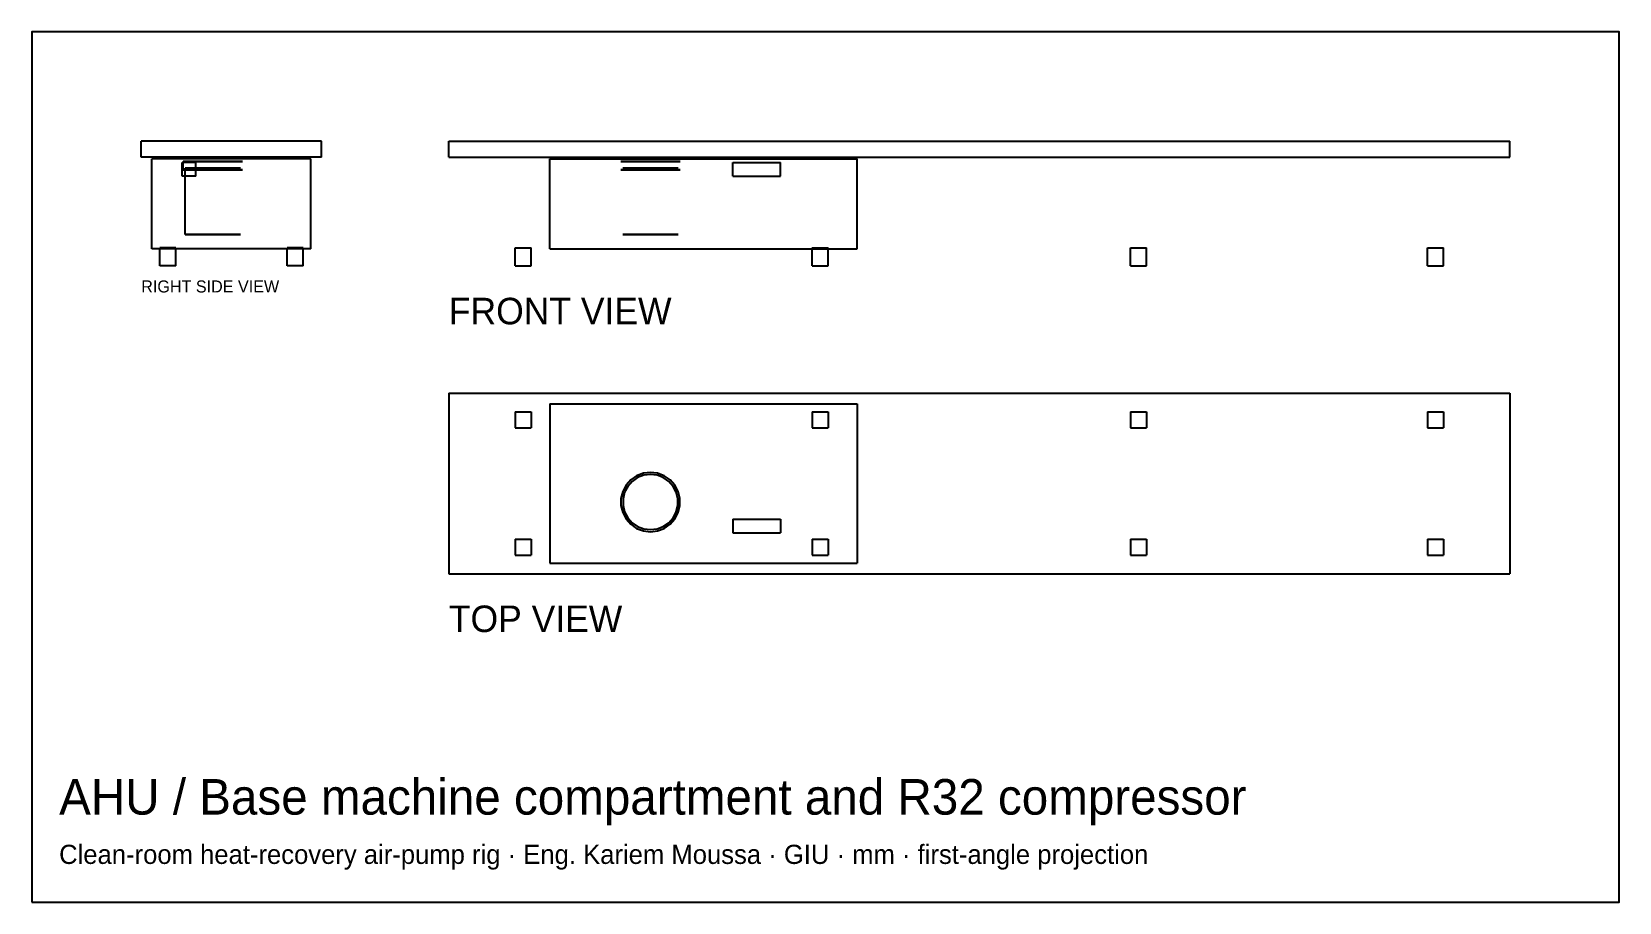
# Model space of a CAD drawing. Header units: millimetres. Extents: x -404 to -75, y -127 to 54.
import ezdxf

# ---------------------------------------------------------------- set-up
doc = ezdxf.new("R2010")
doc.units = ezdxf.units.MM
for name, color, linetype in [('BORDER', 7, 'Continuous'), ('HIDDEN', 8, 'Continuous'), ('TEXT', 5, 'Continuous'), ('VISIBLE', 7, 'Continuous')]:
    doc.layers.add(name, color=color, linetype=linetype)

msp = doc.modelspace()

# ---------------------------------------------------------------- linework, layer by layer
at = {"layer": 'BORDER'}
msp.add_lwpolyline([(-403.9, -126.88), (-74.7, -126.88), (-74.7, 53.58), (-403.9, 53.58)], close=True, dxfattribs=at)
at = {"layer": 'HIDDEN'}
for points in [[(-343.8, 30.88), (-381.2, 30.88)], [(-381.2, 27.58), (-381.2, 30.88)], [(-343.8, 27.58), (-343.8, 30.88)], [(-317.4, 30.88), (-97.4, 30.88)], [(-317.4, 27.58), (-317.4, 30.88)], [(-97.4, 27.58), (-97.4, 30.88)], [(-343.8, 27.58), (-381.2, 27.58)], [(-346, 27.25), (-379, 27.25)], [(-379, 8.55), (-379, 27.25)], [(-369.87, 26.48), (-372.73, 26.48)], [(-372.73, 23.62), (-372.73, 26.48)], [(-369.87, 26.48), (-372.73, 26.48)], [(-372.73, 23.62), (-372.73, 26.48)], [(-372.51, 24.94), (-372.51, 26.7)], [(-372.33, 26.7), (-372.51, 26.7)], [(-372.51, 26.7), (-372.33, 26.7)], [(-371.8, 26.7), (-372.33, 26.7)], [(-372.33, 26.7), (-371.8, 26.7)], [(-370.96, 26.7), (-371.8, 26.7)], [(-371.8, 26.7), (-370.96, 26.7)], [(-369.85, 26.7), (-370.96, 26.7)], [(-370.96, 26.7), (-369.85, 26.7)], [(-369.87, 23.62), (-369.87, 26.48)], [(-369.87, 23.62), (-369.87, 26.48)], [(-368.53, 26.7), (-369.85, 26.7)], [(-369.85, 26.7), (-368.53, 26.7)], [(-367.09, 26.7), (-368.53, 26.7)], [(-368.53, 26.7), (-367.09, 26.7)], [(-365.61, 26.7), (-367.09, 26.7)], [(-367.09, 26.7), (-365.61, 26.7)], [(-364.17, 26.7), (-365.61, 26.7)], [(-365.61, 26.7), (-364.17, 26.7)], [(-362.85, 26.7), (-364.17, 26.7)], [(-364.17, 26.7), (-362.85, 26.7)], [(-361.74, 26.7), (-362.85, 26.7)], [(-362.85, 26.7), (-361.74, 26.7)], [(-360.9, 26.7), (-361.74, 26.7)], [(-361.74, 26.7), (-360.9, 26.7)], [(-360.37, 26.7), (-360.9, 26.7)], [(-360.9, 26.7), (-360.37, 26.7)], [(-360.19, 26.7), (-360.37, 26.7)], [(-360.37, 26.7), (-360.19, 26.7)], [(-346, 8.55), (-346, 27.25)], [(-317.4, 27.58), (-97.4, 27.58)], [(-296.5, 27.25), (-232.7, 27.25)], [(-296.5, 8.55), (-296.5, 27.25)], [(-281.76, 26.7), (-281.72, 26.7)], [(-281.72, 26.7), (-281.76, 26.7)], [(-281.72, 26.7), (-281.36, 26.7)], [(-281.36, 26.7), (-281.72, 26.7)], [(-281.36, 26.7), (-280.67, 26.7)], [(-280.67, 26.7), (-281.36, 26.7)], [(-280.67, 26.7), (-279.68, 26.7)], [(-279.68, 26.7), (-280.67, 26.7)], [(-279.68, 26.7), (-278.46, 26.7)], [(-278.46, 26.7), (-279.68, 26.7)], [(-278.46, 26.7), (-277.07, 26.7)], [(-277.07, 26.7), (-278.46, 26.7)], [(-277.07, 26.7), (-275.6, 26.7)], [(-275.6, 26.7), (-277.07, 26.7)], [(-274.13, 26.7), (-275.6, 26.7)], [(-275.6, 26.7), (-274.13, 26.7)], [(-272.74, 26.7), (-274.13, 26.7)], [(-274.13, 26.7), (-272.74, 26.7)], [(-271.52, 26.7), (-272.74, 26.7)], [(-272.74, 26.7), (-271.52, 26.7)], [(-270.53, 26.7), (-271.52, 26.7)], [(-271.52, 26.7), (-270.53, 26.7)], [(-269.84, 26.7), (-270.53, 26.7)], [(-270.53, 26.7), (-269.84, 26.7)], [(-269.48, 26.7), (-269.84, 26.7)], [(-269.84, 26.7), (-269.48, 26.7)], [(-269.44, 26.7), (-269.48, 26.7)], [(-269.48, 26.7), (-269.44, 26.7)], [(-258.55, 26.48), (-248.65, 26.48)], [(-258.55, 26.48), (-248.65, 26.48)], [(-258.55, 23.62), (-258.55, 26.48)], [(-258.55, 23.62), (-258.55, 26.48)], [(-248.65, 23.62), (-248.65, 26.48)], [(-248.65, 23.62), (-248.65, 26.48)], [(-232.7, 8.55), (-232.7, 27.25)], [(-369.87, 23.62), (-372.73, 23.62)], [(-369.87, 23.62), (-372.73, 23.62)], [(-372.33, 24.94), (-372.51, 24.94)], [(-372.51, 24.94), (-372.33, 24.94)], [(-371.8, 24.94), (-372.33, 24.94)], [(-372.33, 24.94), (-371.8, 24.94)], [(-372.07, 11.57), (-372.07, 25.32)], [(-371.9, 25.32), (-372.07, 25.32)], [(-372.07, 25.32), (-371.9, 25.32)], [(-371.41, 25.32), (-371.9, 25.32)], [(-371.9, 25.32), (-371.41, 25.32)], [(-370.96, 24.94), (-371.8, 24.94)], [(-371.8, 24.94), (-370.96, 24.94)], [(-370.63, 25.32), (-371.41, 25.32)], [(-371.41, 25.32), (-370.63, 25.32)], [(-369.85, 24.94), (-370.96, 24.94)], [(-370.96, 24.94), (-369.85, 24.94)], [(-369.6, 25.32), (-370.63, 25.32)], [(-370.63, 25.32), (-369.6, 25.32)], [(-368.53, 24.94), (-369.85, 24.94)], [(-369.85, 24.94), (-368.53, 24.94)], [(-368.38, 25.32), (-369.6, 25.32)], [(-369.6, 25.32), (-368.38, 25.32)], [(-367.09, 24.94), (-368.53, 24.94)], [(-368.53, 24.94), (-367.09, 24.94)], [(-367.04, 25.32), (-368.38, 25.32)], [(-368.38, 25.32), (-367.04, 25.32)], [(-365.61, 24.94), (-367.09, 24.94)], [(-367.09, 24.94), (-365.61, 24.94)], [(-365.66, 25.32), (-367.04, 25.32)], [(-367.04, 25.32), (-365.66, 25.32)], [(-364.32, 25.32), (-365.66, 25.32)], [(-365.66, 25.32), (-364.32, 25.32)], [(-364.17, 24.94), (-365.61, 24.94)], [(-365.61, 24.94), (-364.17, 24.94)], [(-363.1, 25.32), (-364.32, 25.32)], [(-364.32, 25.32), (-363.1, 25.32)], [(-362.85, 24.94), (-364.17, 24.94)], [(-364.17, 24.94), (-362.85, 24.94)], [(-362.07, 25.32), (-363.1, 25.32)], [(-363.1, 25.32), (-362.07, 25.32)], [(-361.74, 24.94), (-362.85, 24.94)], [(-362.85, 24.94), (-361.74, 24.94)], [(-361.29, 25.32), (-362.07, 25.32)], [(-362.07, 25.32), (-361.29, 25.32)], [(-360.9, 24.94), (-361.74, 24.94)], [(-361.74, 24.94), (-360.9, 24.94)], [(-360.8, 25.32), (-361.29, 25.32)], [(-361.29, 25.32), (-360.8, 25.32)], [(-360.37, 24.94), (-360.9, 24.94)], [(-360.9, 24.94), (-360.37, 24.94)], [(-360.63, 25.32), (-360.8, 25.32)], [(-360.8, 25.32), (-360.63, 25.32)], [(-360.19, 24.94), (-360.37, 24.94)], [(-360.37, 24.94), (-360.19, 24.94)], [(-281.76, 24.94), (-281.72, 24.94)], [(-281.72, 24.94), (-281.76, 24.94)], [(-281.72, 24.94), (-281.36, 24.94)], [(-281.36, 24.94), (-281.72, 24.94)], [(-281.36, 24.94), (-280.67, 24.94)], [(-280.67, 24.94), (-281.36, 24.94)], [(-281.32, 25.32), (-281.28, 25.32)], [(-281.28, 25.32), (-281.32, 25.32)], [(-281.28, 25.32), (-280.95, 25.32)], [(-280.95, 25.32), (-281.28, 25.32)], [(-280.95, 25.32), (-280.31, 25.32)], [(-280.31, 25.32), (-280.95, 25.32)], [(-280.67, 24.94), (-279.68, 24.94)], [(-279.68, 24.94), (-280.67, 24.94)], [(-280.31, 25.32), (-279.39, 25.32)], [(-279.39, 25.32), (-280.31, 25.32)], [(-279.68, 24.94), (-278.46, 24.94)], [(-278.46, 24.94), (-279.68, 24.94)], [(-279.39, 25.32), (-278.26, 25.32)], [(-278.26, 25.32), (-279.39, 25.32)], [(-278.46, 24.94), (-277.07, 24.94)], [(-277.07, 24.94), (-278.46, 24.94)], [(-278.26, 25.32), (-276.97, 25.32)], [(-276.97, 25.32), (-278.26, 25.32)], [(-277.07, 24.94), (-275.6, 24.94)], [(-275.6, 24.94), (-277.07, 24.94)], [(-276.97, 25.32), (-275.6, 25.32)], [(-275.6, 25.32), (-276.97, 25.32)], [(-274.23, 25.32), (-275.6, 25.32)], [(-275.6, 25.32), (-274.23, 25.32)], [(-274.13, 24.94), (-275.6, 24.94)], [(-275.6, 24.94), (-274.13, 24.94)], [(-272.94, 25.32), (-274.23, 25.32)], [(-274.23, 25.32), (-272.94, 25.32)], [(-272.74, 24.94), (-274.13, 24.94)], [(-274.13, 24.94), (-272.74, 24.94)], [(-271.81, 25.32), (-272.94, 25.32)], [(-272.94, 25.32), (-271.81, 25.32)], [(-271.52, 24.94), (-272.74, 24.94)], [(-272.74, 24.94), (-271.52, 24.94)], [(-270.89, 25.32), (-271.81, 25.32)], [(-271.81, 25.32), (-270.89, 25.32)], [(-270.53, 24.94), (-271.52, 24.94)], [(-271.52, 24.94), (-270.53, 24.94)], [(-270.25, 25.32), (-270.89, 25.32)], [(-270.89, 25.32), (-270.25, 25.32)], [(-269.84, 24.94), (-270.53, 24.94)], [(-270.53, 24.94), (-269.84, 24.94)], [(-269.92, 25.32), (-270.25, 25.32)], [(-270.25, 25.32), (-269.92, 25.32)], [(-269.88, 25.32), (-269.92, 25.32)], [(-269.92, 25.32), (-269.88, 25.32)], [(-269.48, 24.94), (-269.84, 24.94)], [(-269.84, 24.94), (-269.48, 24.94)], [(-269.44, 24.94), (-269.48, 24.94)], [(-269.48, 24.94), (-269.44, 24.94)], [(-258.55, 23.62), (-248.65, 23.62)], [(-258.55, 23.62), (-248.65, 23.62)], [(-371.9, 11.57), (-372.07, 11.57)], [(-372.07, 11.57), (-371.9, 11.57)], [(-371.41, 11.57), (-371.9, 11.57)], [(-371.9, 11.57), (-371.41, 11.57)], [(-370.63, 11.57), (-371.41, 11.57)], [(-371.41, 11.57), (-370.63, 11.57)], [(-369.6, 11.57), (-370.63, 11.57)], [(-370.63, 11.57), (-369.6, 11.57)], [(-368.38, 11.57), (-369.6, 11.57)], [(-369.6, 11.57), (-368.38, 11.57)], [(-367.04, 11.57), (-368.38, 11.57)], [(-368.38, 11.57), (-367.04, 11.57)], [(-365.66, 11.57), (-367.04, 11.57)], [(-367.04, 11.57), (-365.66, 11.57)], [(-364.32, 11.57), (-365.66, 11.57)], [(-365.66, 11.57), (-364.32, 11.57)], [(-363.1, 11.57), (-364.32, 11.57)], [(-364.32, 11.57), (-363.1, 11.57)], [(-362.07, 11.57), (-363.1, 11.57)], [(-363.1, 11.57), (-362.07, 11.57)], [(-361.29, 11.57), (-362.07, 11.57)], [(-362.07, 11.57), (-361.29, 11.57)], [(-360.8, 11.57), (-361.29, 11.57)], [(-361.29, 11.57), (-360.8, 11.57)], [(-360.63, 11.57), (-360.8, 11.57)], [(-360.8, 11.57), (-360.63, 11.57)], [(-281.32, 11.57), (-281.28, 11.57)], [(-281.28, 11.57), (-281.32, 11.57)], [(-281.28, 11.57), (-280.95, 11.57)], [(-280.95, 11.57), (-281.28, 11.57)], [(-280.95, 11.57), (-280.31, 11.57)], [(-280.31, 11.57), (-280.95, 11.57)], [(-280.31, 11.57), (-279.39, 11.57)], [(-279.39, 11.57), (-280.31, 11.57)], [(-279.39, 11.57), (-278.26, 11.57)], [(-278.26, 11.57), (-279.39, 11.57)], [(-278.26, 11.57), (-276.97, 11.57)], [(-276.97, 11.57), (-278.26, 11.57)], [(-276.97, 11.57), (-275.6, 11.57)], [(-275.6, 11.57), (-276.97, 11.57)], [(-274.23, 11.57), (-275.6, 11.57)], [(-275.6, 11.57), (-274.23, 11.57)], [(-272.94, 11.57), (-274.23, 11.57)], [(-274.23, 11.57), (-272.94, 11.57)], [(-271.81, 11.57), (-272.94, 11.57)], [(-272.94, 11.57), (-271.81, 11.57)], [(-270.89, 11.57), (-271.81, 11.57)], [(-271.81, 11.57), (-270.89, 11.57)], [(-270.25, 11.57), (-270.89, 11.57)], [(-270.89, 11.57), (-270.25, 11.57)], [(-269.92, 11.57), (-270.25, 11.57)], [(-270.25, 11.57), (-269.92, 11.57)], [(-269.88, 11.57), (-269.92, 11.57)], [(-269.92, 11.57), (-269.88, 11.57)], [(-346, 8.55), (-379, 8.55)], [(-374.05, 8.77), (-377.35, 8.77)], [(-377.35, 5.03), (-377.35, 8.77)], [(-374.05, 8.77), (-377.35, 8.77)], [(-377.35, 5.03), (-377.35, 8.77)], [(-374.05, 8.77), (-377.35, 8.77)], [(-377.35, 5.03), (-377.35, 8.77)], [(-374.05, 8.77), (-377.35, 8.77)], [(-377.35, 5.03), (-377.35, 8.77)], [(-374.05, 8.77), (-377.35, 8.77)], [(-377.35, 5.03), (-377.35, 8.77)], [(-374.05, 8.77), (-377.35, 8.77)], [(-377.35, 5.03), (-377.35, 8.77)], [(-374.05, 8.77), (-377.35, 8.77)], [(-377.35, 5.03), (-377.35, 8.77)], [(-374.05, 8.55), (-377.35, 8.55)], [(-374.05, 5.03), (-374.05, 8.77)], [(-374.05, 5.03), (-374.05, 8.77)], [(-374.05, 5.03), (-374.05, 8.77)], [(-374.05, 5.03), (-374.05, 8.77)], [(-374.05, 5.03), (-374.05, 8.77)], [(-374.05, 5.03), (-374.05, 8.77)], [(-374.05, 5.03), (-374.05, 8.77)], [(-347.65, 8.77), (-350.95, 8.77)], [(-350.95, 5.03), (-350.95, 8.77)], [(-347.65, 8.77), (-350.95, 8.77)], [(-350.95, 5.03), (-350.95, 8.77)], [(-347.65, 8.77), (-350.95, 8.77)], [(-350.95, 5.03), (-350.95, 8.77)], [(-347.65, 8.77), (-350.95, 8.77)], [(-350.95, 5.03), (-350.95, 8.77)], [(-347.65, 8.77), (-350.95, 8.77)], [(-350.95, 5.03), (-350.95, 8.77)], [(-347.65, 8.77), (-350.95, 8.77)], [(-350.95, 5.03), (-350.95, 8.77)], [(-347.65, 8.77), (-350.95, 8.77)], [(-350.95, 5.03), (-350.95, 8.77)], [(-347.65, 8.55), (-350.95, 8.55)], [(-347.65, 5.03), (-347.65, 8.77)], [(-347.65, 5.03), (-347.65, 8.77)], [(-347.65, 5.03), (-347.65, 8.77)], [(-347.65, 5.03), (-347.65, 8.77)], [(-347.65, 5.03), (-347.65, 8.77)], [(-347.65, 5.03), (-347.65, 8.77)], [(-347.65, 5.03), (-347.65, 8.77)], [(-303.65, 8.77), (-300.35, 8.77)], [(-303.65, 8.77), (-300.35, 8.77)], [(-303.65, 5.03), (-303.65, 8.77)], [(-303.65, 5.03), (-303.65, 8.77)], [(-303.65, 8.77), (-300.35, 8.77)], [(-303.65, 5.03), (-303.65, 8.77)], [(-300.35, 5.03), (-300.35, 8.77)], [(-300.35, 5.03), (-300.35, 8.77)], [(-300.35, 5.03), (-300.35, 8.77)], [(-296.5, 8.55), (-232.7, 8.55)], [(-242.05, 8.77), (-238.75, 8.77)], [(-242.05, 8.77), (-238.75, 8.77)], [(-242.05, 5.03), (-242.05, 8.77)], [(-242.05, 5.03), (-242.05, 8.77)], [(-242.05, 8.77), (-238.75, 8.77)], [(-242.05, 8.77), (-238.75, 8.77)], [(-242.05, 5.03), (-242.05, 8.77)], [(-242.05, 8.55), (-242.05, 8.77)], [(-238.75, 5.03), (-238.75, 8.77)], [(-238.75, 5.03), (-238.75, 8.77)], [(-238.75, 5.03), (-238.75, 8.77)], [(-238.75, 8.55), (-238.75, 8.77)], [(-176.05, 8.77), (-172.75, 8.77)], [(-176.05, 8.77), (-172.75, 8.77)], [(-176.05, 5.03), (-176.05, 8.77)], [(-176.05, 5.03), (-176.05, 8.77)], [(-176.05, 8.77), (-172.75, 8.77)], [(-176.05, 5.03), (-176.05, 8.77)], [(-172.75, 5.03), (-172.75, 8.77)], [(-172.75, 5.03), (-172.75, 8.77)], [(-172.75, 5.03), (-172.75, 8.77)], [(-114.45, 8.77), (-111.15, 8.77)], [(-114.45, 8.77), (-111.15, 8.77)], [(-114.45, 5.03), (-114.45, 8.77)], [(-114.45, 5.03), (-114.45, 8.77)], [(-114.45, 8.77), (-111.15, 8.77)], [(-114.45, 5.03), (-114.45, 8.77)], [(-111.15, 5.03), (-111.15, 8.77)], [(-111.15, 5.03), (-111.15, 8.77)], [(-111.15, 5.03), (-111.15, 8.77)], [(-374.05, 5.03), (-377.35, 5.03)], [(-374.05, 5.03), (-377.35, 5.03)], [(-374.05, 5.03), (-377.35, 5.03)], [(-374.05, 5.03), (-377.35, 5.03)], [(-374.05, 5.03), (-377.35, 5.03)], [(-374.05, 5.03), (-377.35, 5.03)], [(-374.05, 5.03), (-377.35, 5.03)], [(-347.65, 5.03), (-350.95, 5.03)], [(-347.65, 5.03), (-350.95, 5.03)], [(-347.65, 5.03), (-350.95, 5.03)], [(-347.65, 5.03), (-350.95, 5.03)], [(-347.65, 5.03), (-350.95, 5.03)], [(-347.65, 5.03), (-350.95, 5.03)], [(-347.65, 5.03), (-350.95, 5.03)], [(-303.65, 5.03), (-300.35, 5.03)], [(-303.65, 5.03), (-300.35, 5.03)], [(-303.65, 5.03), (-300.35, 5.03)], [(-242.05, 5.03), (-238.75, 5.03)], [(-242.05, 5.03), (-238.75, 5.03)], [(-242.05, 5.03), (-238.75, 5.03)], [(-176.05, 5.03), (-172.75, 5.03)], [(-176.05, 5.03), (-172.75, 5.03)], [(-176.05, 5.03), (-172.75, 5.03)], [(-114.45, 5.03), (-111.15, 5.03)], [(-114.45, 5.03), (-111.15, 5.03)], [(-114.45, 5.03), (-111.15, 5.03)], [(-317.4, -21.37), (-97.4, -21.37)], [(-317.4, -21.37), (-317.4, -58.77)], [(-97.4, -21.37), (-97.4, -58.77)], [(-303.65, -25.22), (-300.35, -25.22)], [(-303.65, -25.22), (-300.35, -25.22)], [(-303.65, -25.22), (-303.65, -28.52)], [(-303.65, -25.22), (-303.65, -28.52)], [(-300.35, -25.22), (-300.35, -28.52)], [(-300.35, -25.22), (-300.35, -28.52)], [(-296.5, -23.57), (-232.7, -23.57)], [(-296.5, -23.57), (-232.7, -23.57)], [(-296.5, -23.57), (-296.5, -56.57)], [(-296.5, -23.57), (-296.5, -56.57)], [(-242.05, -25.22), (-238.75, -25.22)], [(-242.05, -25.22), (-238.75, -25.22)], [(-242.05, -25.22), (-242.05, -28.52)], [(-242.05, -25.22), (-242.05, -28.52)], [(-238.75, -25.22), (-238.75, -28.52)], [(-238.75, -25.22), (-238.75, -28.52)], [(-232.7, -23.57), (-232.7, -56.57)], [(-232.7, -23.57), (-232.7, -56.57)], [(-176.05, -25.22), (-172.75, -25.22)], [(-176.05, -25.22), (-172.75, -25.22)], [(-176.05, -25.22), (-176.05, -28.52)], [(-176.05, -25.22), (-176.05, -28.52)], [(-172.75, -25.22), (-172.75, -28.52)], [(-172.75, -25.22), (-172.75, -28.52)], [(-114.45, -25.22), (-111.15, -25.22)], [(-114.45, -25.22), (-111.15, -25.22)], [(-114.45, -25.22), (-114.45, -28.52)], [(-114.45, -25.22), (-114.45, -28.52)], [(-111.15, -25.22), (-111.15, -28.52)], [(-111.15, -25.22), (-111.15, -28.52)], [(-303.65, -28.52), (-300.35, -28.52)], [(-303.65, -28.52), (-300.35, -28.52)], [(-242.05, -28.52), (-238.75, -28.52)], [(-242.05, -28.52), (-238.75, -28.52)], [(-176.05, -28.52), (-172.75, -28.52)], [(-176.05, -28.52), (-172.75, -28.52)], [(-114.45, -28.52), (-111.15, -28.52)], [(-114.45, -28.52), (-111.15, -28.52)], [(-279.68, -39.31), (-280.67, -40.42)], [(-279.68, -39.31), (-280.67, -40.42)], [(-278.46, -38.47), (-279.68, -39.31)], [(-278.46, -38.47), (-279.68, -39.31)], [(-278.26, -38.86), (-279.39, -39.64)], [(-278.26, -38.86), (-279.39, -39.64)], [(-277.07, -37.94), (-278.46, -38.47)], [(-277.07, -37.94), (-278.46, -38.47)], [(-276.97, -38.37), (-278.26, -38.86)], [(-276.97, -38.37), (-278.26, -38.86)], [(-275.6, -37.76), (-277.07, -37.94)], [(-275.6, -37.76), (-277.07, -37.94)], [(-275.6, -38.2), (-276.97, -38.37)], [(-275.6, -38.2), (-276.97, -38.37)], [(-274.13, -37.94), (-275.6, -37.76)], [(-274.13, -37.94), (-275.6, -37.76)], [(-274.23, -38.37), (-275.6, -38.2)], [(-274.23, -38.37), (-275.6, -38.2)], [(-272.94, -38.86), (-274.23, -38.37)], [(-272.94, -38.86), (-274.23, -38.37)], [(-272.74, -38.47), (-274.13, -37.94)], [(-272.74, -38.47), (-274.13, -37.94)], [(-271.81, -39.64), (-272.94, -38.86)], [(-271.81, -39.64), (-272.94, -38.86)], [(-271.52, -39.31), (-272.74, -38.47)], [(-271.52, -39.31), (-272.74, -38.47)], [(-270.53, -40.42), (-271.52, -39.31)], [(-270.53, -40.42), (-271.52, -39.31)], [(-281.36, -41.74), (-281.72, -43.18)], [(-281.36, -41.74), (-281.72, -43.18)], [(-280.67, -40.42), (-281.36, -41.74)], [(-280.67, -40.42), (-281.36, -41.74)], [(-280.95, -41.89), (-281.28, -43.23)], [(-280.95, -41.89), (-281.28, -43.23)], [(-280.31, -40.67), (-280.95, -41.89)], [(-280.31, -40.67), (-280.95, -41.89)], [(-279.39, -39.64), (-280.31, -40.67)], [(-279.39, -39.64), (-280.31, -40.67)], [(-270.89, -40.67), (-271.81, -39.64)], [(-270.89, -40.67), (-271.81, -39.64)], [(-270.25, -41.89), (-270.89, -40.67)], [(-270.25, -41.89), (-270.89, -40.67)], [(-269.84, -41.74), (-270.53, -40.42)], [(-269.84, -41.74), (-270.53, -40.42)], [(-269.92, -43.23), (-270.25, -41.89)], [(-269.92, -43.23), (-270.25, -41.89)], [(-269.48, -43.18), (-269.84, -41.74)], [(-269.48, -43.18), (-269.84, -41.74)], [(-281.72, -43.18), (-281.72, -44.66)], [(-281.72, -43.18), (-281.72, -44.66)], [(-281.72, -44.66), (-281.36, -46.1)], [(-281.72, -44.66), (-281.36, -46.1)], [(-281.28, -43.23), (-281.28, -44.61)], [(-281.28, -43.23), (-281.28, -44.61)], [(-281.28, -44.61), (-280.95, -45.95)], [(-281.28, -44.61), (-280.95, -45.95)], [(-280.95, -45.95), (-280.31, -47.17)], [(-280.95, -45.95), (-280.31, -47.17)], [(-270.89, -47.17), (-270.25, -45.95)], [(-270.89, -47.17), (-270.25, -45.95)], [(-270.25, -45.95), (-269.92, -44.61)], [(-270.25, -45.95), (-269.92, -44.61)], [(-269.92, -44.61), (-269.92, -43.23)], [(-269.92, -44.61), (-269.92, -43.23)], [(-269.84, -46.1), (-269.48, -44.66)], [(-269.84, -46.1), (-269.48, -44.66)], [(-269.48, -44.66), (-269.48, -43.18)], [(-269.48, -44.66), (-269.48, -43.18)], [(-281.36, -46.1), (-280.67, -47.42)], [(-281.36, -46.1), (-280.67, -47.42)], [(-280.67, -47.42), (-279.68, -48.53)], [(-280.67, -47.42), (-279.68, -48.53)], [(-280.31, -47.17), (-279.39, -48.2)], [(-280.31, -47.17), (-279.39, -48.2)], [(-279.68, -48.53), (-278.46, -49.37)], [(-279.68, -48.53), (-278.46, -49.37)], [(-279.39, -48.2), (-278.26, -48.98)], [(-279.39, -48.2), (-278.26, -48.98)], [(-278.46, -49.37), (-277.07, -49.9)], [(-278.46, -49.37), (-277.07, -49.9)], [(-278.26, -48.98), (-276.97, -49.47)], [(-278.26, -48.98), (-276.97, -49.47)], [(-274.23, -49.47), (-272.94, -48.98)], [(-274.23, -49.47), (-272.94, -48.98)], [(-274.13, -49.9), (-272.74, -49.37)], [(-274.13, -49.9), (-272.74, -49.37)], [(-272.94, -48.98), (-271.81, -48.2)], [(-272.94, -48.98), (-271.81, -48.2)], [(-272.74, -49.37), (-271.52, -48.53)], [(-272.74, -49.37), (-271.52, -48.53)], [(-271.81, -48.2), (-270.89, -47.17)], [(-271.81, -48.2), (-270.89, -47.17)], [(-271.52, -48.53), (-270.53, -47.42)], [(-271.52, -48.53), (-270.53, -47.42)], [(-270.53, -47.42), (-269.84, -46.1)], [(-270.53, -47.42), (-269.84, -46.1)], [(-258.55, -47.44), (-248.65, -47.44)], [(-258.55, -47.44), (-248.65, -47.44)], [(-258.55, -47.44), (-258.55, -50.3)], [(-258.55, -47.44), (-258.55, -50.3)], [(-248.65, -47.44), (-248.65, -50.3)], [(-248.65, -47.44), (-248.65, -50.3)], [(-303.65, -51.62), (-300.35, -51.62)], [(-303.65, -51.62), (-300.35, -51.62)], [(-303.65, -51.62), (-303.65, -54.92)], [(-303.65, -51.62), (-303.65, -54.92)], [(-300.35, -51.62), (-300.35, -54.92)], [(-300.35, -51.62), (-300.35, -54.92)], [(-277.07, -49.9), (-275.6, -50.08)], [(-277.07, -49.9), (-275.6, -50.08)], [(-276.97, -49.47), (-275.6, -49.64)], [(-276.97, -49.47), (-275.6, -49.64)], [(-275.6, -49.64), (-274.23, -49.47)], [(-275.6, -49.64), (-274.23, -49.47)], [(-275.6, -50.08), (-274.13, -49.9)], [(-275.6, -50.08), (-274.13, -49.9)], [(-258.55, -50.3), (-248.65, -50.3)], [(-258.55, -50.3), (-248.65, -50.3)], [(-242.05, -51.62), (-238.75, -51.62)], [(-242.05, -51.62), (-238.75, -51.62)], [(-242.05, -51.62), (-242.05, -54.92)], [(-242.05, -51.62), (-242.05, -54.92)], [(-238.75, -51.62), (-238.75, -54.92)], [(-238.75, -51.62), (-238.75, -54.92)], [(-176.05, -51.62), (-172.75, -51.62)], [(-176.05, -51.62), (-172.75, -51.62)], [(-176.05, -51.62), (-176.05, -54.92)], [(-176.05, -51.62), (-176.05, -54.92)], [(-172.75, -51.62), (-172.75, -54.92)], [(-172.75, -51.62), (-172.75, -54.92)], [(-114.45, -51.62), (-111.15, -51.62)], [(-114.45, -51.62), (-111.15, -51.62)], [(-114.45, -51.62), (-114.45, -54.92)], [(-114.45, -51.62), (-114.45, -54.92)], [(-111.15, -51.62), (-111.15, -54.92)], [(-111.15, -51.62), (-111.15, -54.92)], [(-303.65, -54.92), (-300.35, -54.92)], [(-303.65, -54.92), (-300.35, -54.92)], [(-242.05, -54.92), (-238.75, -54.92)], [(-242.05, -54.92), (-238.75, -54.92)], [(-176.05, -54.92), (-172.75, -54.92)], [(-176.05, -54.92), (-172.75, -54.92)], [(-114.45, -54.92), (-111.15, -54.92)], [(-114.45, -54.92), (-111.15, -54.92)], [(-317.4, -58.77), (-97.4, -58.77)], [(-296.5, -56.57), (-232.7, -56.57)], [(-296.5, -56.57), (-232.7, -56.57)]]:
    msp.add_lwpolyline(points, dxfattribs=at)
at = {"layer": 'VISIBLE'}
for points in [[(-343.8, 30.88), (-381.2, 30.88)], [(-381.2, 27.58), (-381.2, 30.88)], [(-343.8, 27.58), (-343.8, 30.88)], [(-317.4, 30.88), (-97.4, 30.88)], [(-317.4, 27.58), (-317.4, 30.88)], [(-97.4, 27.58), (-97.4, 30.88)], [(-343.8, 27.58), (-381.2, 27.58)], [(-346, 27.25), (-379, 27.25)], [(-379, 8.55), (-379, 27.25)], [(-346, 8.55), (-346, 27.25)], [(-317.4, 27.58), (-97.4, 27.58)], [(-296.5, 27.25), (-232.7, 27.25)], [(-296.5, 8.55), (-296.5, 27.25)], [(-232.7, 8.55), (-232.7, 27.25)], [(-377.35, 8.55), (-379, 8.55)], [(-374.05, 8.77), (-377.35, 8.77)], [(-377.35, 5.03), (-377.35, 8.77)], [(-374.05, 5.03), (-374.05, 8.77)], [(-350.95, 8.55), (-374.05, 8.55)], [(-347.65, 8.77), (-350.95, 8.77)], [(-350.95, 5.03), (-350.95, 8.77)], [(-347.65, 5.03), (-347.65, 8.77)], [(-346, 8.55), (-347.65, 8.55)], [(-303.65, 8.77), (-300.35, 8.77)], [(-303.65, 5.03), (-303.65, 8.77)], [(-300.35, 5.03), (-300.35, 8.77)], [(-296.5, 8.55), (-232.7, 8.55)], [(-242.05, 5.03), (-242.05, 8.55)], [(-238.75, 5.03), (-238.75, 8.55)], [(-176.05, 8.77), (-172.75, 8.77)], [(-176.05, 5.03), (-176.05, 8.77)], [(-172.75, 5.03), (-172.75, 8.77)], [(-114.45, 8.77), (-111.15, 8.77)], [(-114.45, 5.03), (-114.45, 8.77)], [(-111.15, 5.03), (-111.15, 8.77)], [(-374.05, 5.03), (-377.35, 5.03)], [(-347.65, 5.03), (-350.95, 5.03)], [(-303.65, 5.03), (-300.35, 5.03)], [(-242.05, 5.03), (-238.75, 5.03)], [(-176.05, 5.03), (-172.75, 5.03)], [(-114.45, 5.03), (-111.15, 5.03)], [(-317.4, -21.37), (-97.4, -21.37)], [(-317.4, -21.37), (-317.4, -58.77)], [(-97.4, -21.37), (-97.4, -58.77)], [(-317.4, -58.77), (-97.4, -58.77)]]:
    msp.add_lwpolyline(points, dxfattribs=at)

# ---------------------------------------------------------------- texts
at = {"layer": 'TEXT'}
for s, height, p in [('RIGHT SIDE VIEW', 2.5, (-381.2, -0.47)), ('FRONT VIEW', 5.5, (-317.4, -7.07)), ('TOP VIEW', 5.5, (-317.4, -70.87)), ('AHU / Base machine compartment and R32 compressor', 7.3788, (-398.23, -108.72)), ('Clean-room heat-recovery air-pump rig · Eng. Kariem Moussa · GIU · mm · first-angle projection', 3.9732, (-398.23, -118.94))]:
    msp.add_text(s, height=height, dxfattribs=at).set_placement(p)

doc.saveas('drawing.dxf')
